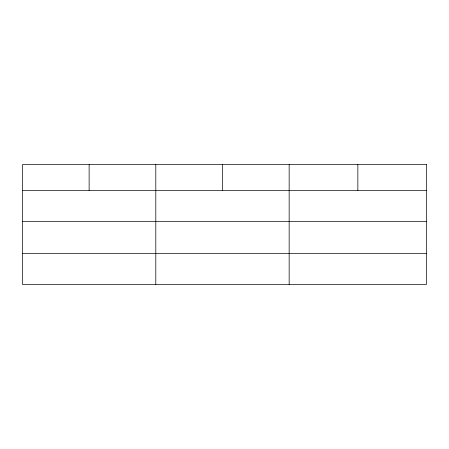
<?xml version="1.0" encoding="UTF-8"?>
<svg xmlns="http://www.w3.org/2000/svg" width="449" height="449" viewBox="0 0 449 449"><rect width="100%" height="100%" fill="white"/><g stroke="black" fill="none" stroke-linecap="round" stroke-linejoin="round"><path stroke-width="0.67" d="M22.45 190.421L426.55 190.421M22.45 221.43L426.55 221.43M22.45 253.382L426.55 253.382M357.853 164.609L357.853 190.421M289.156 164.609L289.156 284.391M222.48 164.609L222.48 190.421M155.803 164.609L155.803 284.391M89.127 164.609L89.127 190.421M426.55 164.609L22.45 164.609L22.45 284.391L426.55 284.391L426.55 164.609"/></g></svg>
